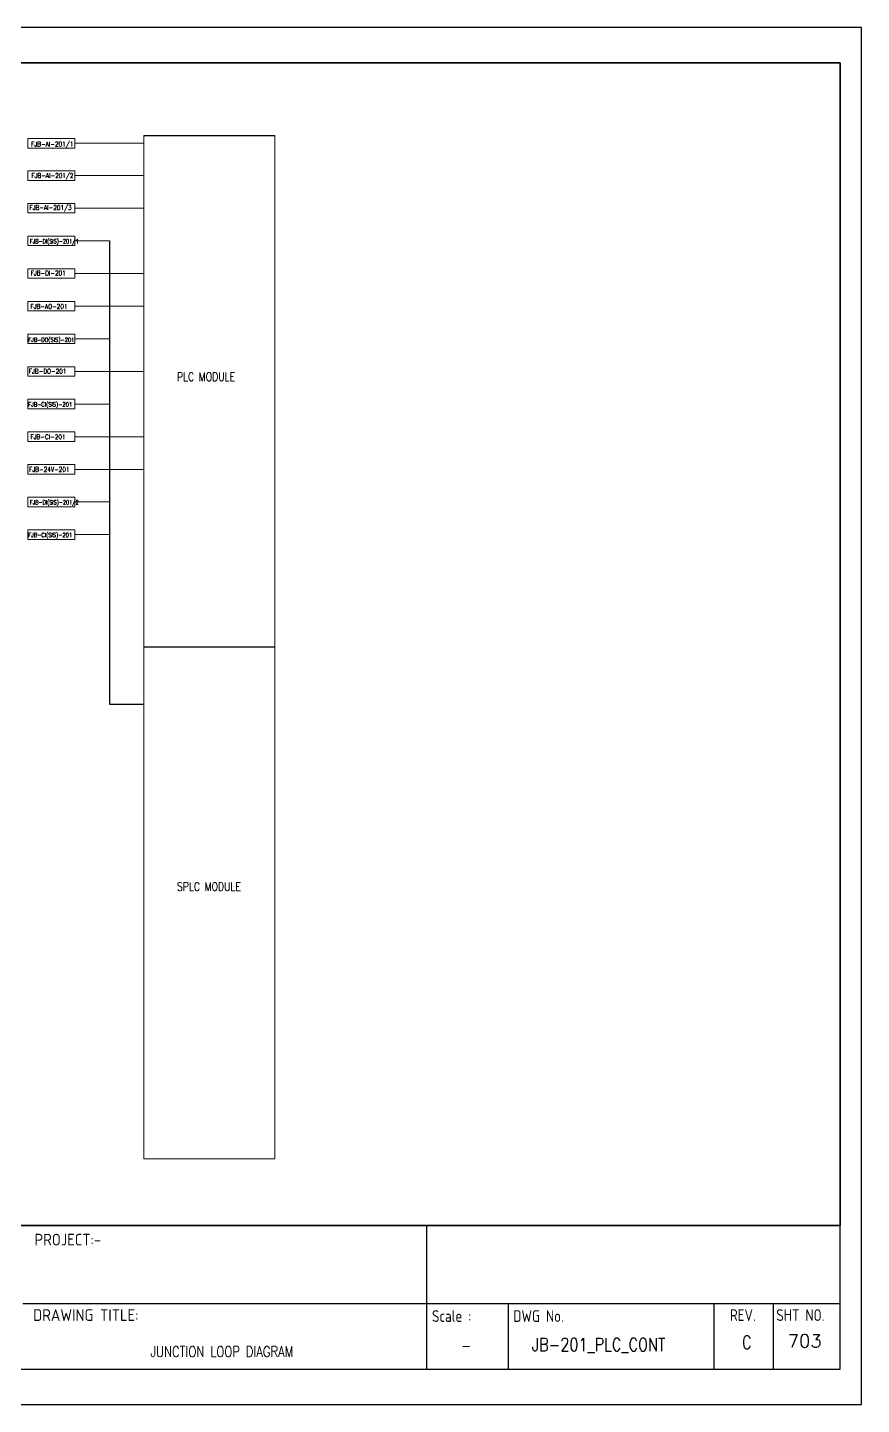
# Model space of a CAD drawing. Header units: millimetres. Extents: x -14942 to 24072, y -50285 to 2207.
# Drawn here: x 781.2 to 958.4, y -11423.7 to -11131.2 of the extents above; entities that cross this region are included whole.
import ezdxf
from ezdxf.enums import TextEntityAlignment as Align

# ---------------------------------------------------------------- set-up
doc = ezdxf.new("R2010")
doc.units = ezdxf.units.MM
doc.header["$MEASUREMENT"] = 0
doc.layers.get('0').update_dxf_attribs({"linetype": 'CONTINUOUS'})
doc.layers.add('INSTRUMENT', color=1, linetype='CONTINUOUS')
doc.layers.add('TEXT', color=2, linetype='CONTINUOUS')
doc.styles.add('52049_PAPER A4$0$ISO Proportional', font='isocp.shx')
doc.styles.add('52049_PAPER A4$0$ROMANS', font='isocp.shx')
doc.styles.add('52049_PAPER A4$0$Romans-title', font='romans.shx')
doc.styles.add('ROMANS', font='romans')

# ---------------------------------------------------------------- blocks, each defined once
blk = doc.blocks.new('FJB')
at = {"color": 3}
for p, q in [((-415.5, 38.01), (-4.5, 38.01)), ((-92.38, 38.01), (-92.38, 7.5)), ((-178.16, 21.46), (-4.5, 21.46)), ((-75.06, 21.46), (-75.06, 7.5)), ((-31.4, 21.46), (-31.4, 7.5)), ((-18.75, 21.46), (-18.75, 7.5))]:
    blk.add_line(p, q, dxfattribs=at)
at = {"color": 7}
for p, q in [((-4.5, 38.01), (-96.38, 38.01)), ((-92.38, 38.01), (-92.38, 19.85))]:
    blk.add_line(p, q, dxfattribs=at)
blk.add_lwpolyline([(0, 0), (0, 292.5), (-423, 292.5), (-423, 0)], close=True, dxfattribs=at)
blk.add_lwpolyline([(-415.5, 285), (-4.5, 285), (-4.5, 38.01), (-415.5, 38.01)], close=True)
at = {"color": 3}
blk.add_lwpolyline([(-4.5, 7.5), (-4.5, 285), (-415.5, 285), (-415.5, 7.5)], close=True, dxfattribs=at)
at = {"color": 2, "style": '52049_PAPER A4$0$ISO Proportional'}
for s, height, p in [('PROJECT:-', 2.482, (-168.61, 35.02)), ('DRAWING TITLE:', 2.4821, (-164.78, 18.99))]:
    blk.add_text(s, height=height, dxfattribs=at).set_placement(p, align=Align.MIDDLE_CENTER)
at = {"color": 2}
for s, height, style, width, p in [('Scale :', 2.482, '52049_PAPER A4$0$ROMANS', 0.9, (-87.06, 18.78)), ('DWG No.', 2.482, '52049_PAPER A4$0$ROMANS', 0.9, (-68.61, 18.78)), ('REV.', 2.482, '52049_PAPER A4$0$ROMANS', 0.9, (-25.21, 18.99)), ('SHT NO.', 2.482, '52049_PAPER A4$0$ROMANS', 0.9, (-12.98, 18.99)), ('-', 2.25, '52049_PAPER A4$0$Romans-title', 0.8, (-84, 12.48)), ('C', 2.8, '52049_PAPER A4$0$Romans-title', 0.8, (-24.36, 13.21))]:
    blk.add_text(s, height=height, dxfattribs=dict(at, style=style, width=width)).set_placement(p, align=Align.MIDDLE_CENTER)
at = {"layer": 'TEXT', "style": 'ROMANS', "width": 0.8}
blk.add_text('JUNCTION LOOP DIAGRAM ', height=2.25, dxfattribs=at).set_placement((-135.27, 11.24), align=Align.MIDDLE_CENTER)

msp = doc.modelspace()

# ---------------------------------------------------------------- linework, layer by layer
at = {"layer": 'INSTRUMENT', "color": 7, "lineweight": 13}
for p, q in [((791.28, -11155.77), (805.91, -11155.77)), ((791.28, -11162.64), (805.91, -11162.64)), ((791.28, -11169.57), (805.91, -11169.57)), ((791.28, -11176.51), (798.59, -11176.51)), ((791.28, -11183.44), (805.91, -11183.44)), ((791.28, -11190.37), (805.91, -11190.37)), ((791.28, -11197.31), (798.59, -11197.31)), ((791.28, -11204.24), (805.91, -11204.24)), ((791.28, -11211.17), (798.59, -11211.17)), ((791.28, -11218.11), (805.91, -11218.11)), ((791.28, -11225.04), (805.91, -11225.04)), ((791.28, -11231.97), (798.59, -11231.97)), ((791.28, -11238.91), (798.59, -11238.91))]:
    msp.add_line(p, q, dxfattribs=at)
at = {"layer": 'INSTRUMENT', "color": 7}
for p, q in [((805.91, -11154.11), (833.77, -11154.11)), ((798.59, -11176.51), (798.59, -11274.94)), ((833.77, -11262.82), (805.91, -11262.82)), ((798.59, -11274.94), (805.91, -11274.94))]:
    msp.add_line(p, q, dxfattribs=at)
at = {"layer": 'INSTRUMENT', "color": 7, "lineweight": 13}
for points in [[(542.87, -11138.69), (953.87, -11138.69), (953.87, -11385.67), (542.87, -11385.67)], [(781.25, -11154.77), (791.28, -11154.77), (791.28, -11156.78), (781.25, -11156.78)], [(781.25, -11154.77), (791.28, -11154.77), (791.28, -11156.78), (781.25, -11156.78)], [(781.25, -11161.63), (791.28, -11161.63), (791.28, -11163.65), (781.25, -11163.65)], [(781.25, -11161.63), (791.28, -11161.63), (791.28, -11163.65), (781.25, -11163.65)], [(781.25, -11168.56), (791.28, -11168.56), (791.28, -11170.58), (781.25, -11170.58)], [(781.25, -11168.56), (791.28, -11168.56), (791.28, -11170.58), (781.25, -11170.58)], [(781.25, -11175.5), (791.28, -11175.5), (791.28, -11177.51), (781.25, -11177.51)], [(781.25, -11175.5), (791.28, -11175.5), (791.28, -11177.51), (781.25, -11177.51)], [(781.25, -11182.43), (791.28, -11182.43), (791.28, -11184.45), (781.25, -11184.45)], [(781.25, -11182.43), (791.28, -11182.43), (791.28, -11184.45), (781.25, -11184.45)], [(781.25, -11189.36), (791.28, -11189.36), (791.28, -11191.38), (781.25, -11191.38)], [(781.25, -11189.36), (791.28, -11189.36), (791.28, -11191.38), (781.25, -11191.38)], [(781.25, -11196.3), (791.28, -11196.3), (791.28, -11198.31), (781.25, -11198.31)], [(781.25, -11196.3), (791.28, -11196.3), (791.28, -11198.31), (781.25, -11198.31)], [(781.25, -11203.23), (791.28, -11203.23), (791.28, -11205.25), (781.25, -11205.25)], [(781.25, -11203.23), (791.28, -11203.23), (791.28, -11205.25), (781.25, -11205.25)], [(781.25, -11210.16), (791.28, -11210.16), (791.28, -11212.18), (781.25, -11212.18)], [(781.25, -11210.16), (791.28, -11210.16), (791.28, -11212.18), (781.25, -11212.18)], [(781.25, -11217.1), (791.28, -11217.1), (791.28, -11219.12), (781.25, -11219.12)], [(781.25, -11217.1), (791.28, -11217.1), (791.28, -11219.12), (781.25, -11219.12)], [(781.25, -11224.03), (791.28, -11224.03), (791.28, -11226.05), (781.25, -11226.05)], [(781.25, -11224.03), (791.28, -11224.03), (791.28, -11226.05), (781.25, -11226.05)], [(781.25, -11230.97), (791.28, -11230.97), (791.28, -11232.98), (781.25, -11232.98)], [(781.25, -11230.97), (791.28, -11230.97), (791.28, -11232.98), (781.25, -11232.98)], [(781.25, -11237.9), (791.28, -11237.9), (791.28, -11239.92), (781.25, -11239.92)], [(781.25, -11237.9), (791.28, -11237.9), (791.28, -11239.92), (781.25, -11239.92)]]:
    msp.add_lwpolyline(points, close=True, dxfattribs=at)
msp.add_lwpolyline([(833.77, -11154.11), (833.77, -11371.53), (805.91, -11371.52), (805.91, -11154.11)], dxfattribs=at)

# ---------------------------------------------------------------- block references
msp.add_blockref('FJB', (958.37, -11423.69), dxfattribs=at)

# ---------------------------------------------------------------- texts
at = {"layer": 'TEXT', "color": 7, "lineweight": 13, "style": 'ROMANS'}
for s, height, width, p in [('FJB-AI-201/1', 1, 0.8, (781.97, -11156.43)), ('FJB-AI-201/2', 1, 0.8, (782, -11163.14)), ('FJB-AI-201/3', 1, 0.8, (781.62, -11169.93)), ('FJB-DI(SIS)-201/1', 0.9, 0.7, (781.72, -11177.03)), ('FJB-DI-201', 1, 0.8, (781.86, -11183.85)), ('FJB-AO-201', 1, 0.8, (781.81, -11190.92)), ('FJB-DO(SIS)-201', 0.9, 0.8, (781.36, -11197.97)), ('FJB-DO-201', 1, 0.8, (781.47, -11204.71)), ('PLC MODULE', 1.8, 0.8, (812.96, -11206.28)), ('FJB-CI(SIS)-201', 0.9, 0.8, (781.36, -11211.7)), ('FJB-CI-201', 1, 0.8, (781.82, -11218.63)), ('FJB-24V-201', 1, 0.8, (781.55, -11225.54)), ('FJB-DI(SIS)-201/2', 0.9, 0.7, (781.72, -11232.5)), ('FJB-CI(SIS)-201', 0.9, 0.8, (781.36, -11239.43)), ('SPLC MODULE', 1.8, 0.8, (812.96, -11314.57)), ('JB-201_PLC_CONT', 2.8, 0.8, (888.35, -11412.37))]:
    msp.add_text(s, height=height, dxfattribs=dict(at, width=width)).set_placement(p)
msp.add_text('703', height=2.8, dxfattribs=at).set_placement((946.3, -11410.19), align=Align.MIDDLE)

doc.saveas('drawing.dxf')
